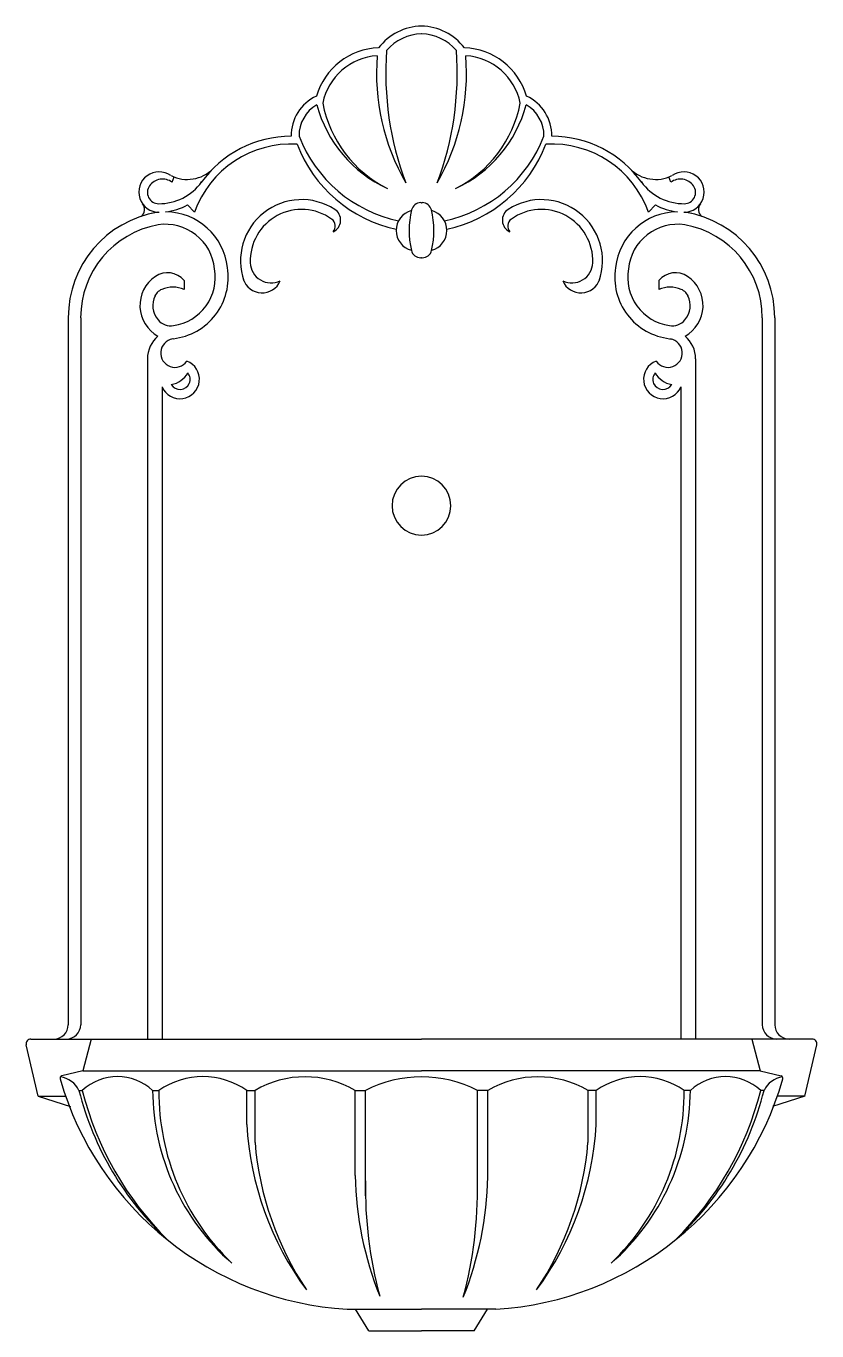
# Model space of a CAD drawing. Header units: millimetres. Extents: x -2913.154 to -2912.737, y 2965.088 to 2965.777.
import ezdxf

# ---------------------------------------------------------------- set-up
doc = ezdxf.new("R2010")
doc.units = ezdxf.units.MM
doc.header["$LTSCALE"] = 10
doc.layers.add('banheiro_louças', color=2, linetype='Continuous')

msp = doc.modelspace()

# ---------------------------------------------------------------- linework, layer by layer
at = {"layer": 'banheiro_louças'}
for p, q in [((-2913.07731, 2965.69457), (-2913.07624, 2965.69733)), ((-2912.814, 2965.69457), (-2912.81508, 2965.69733)), ((-2913.06555, 2965.67868), (-2913.06914, 2965.68261)), ((-2912.94566, 2965.68377), (-2912.94602, 2965.68377)), ((-2912.94566, 2965.68377), (-2912.94602, 2965.68377)), ((-2912.94566, 2965.68377), (-2912.94529, 2965.68377)), ((-2912.94566, 2965.68377), (-2912.94529, 2965.68377)), ((-2912.82577, 2965.67868), (-2912.82217, 2965.68261)), ((-2912.94566, 2965.65471), (-2912.94609, 2965.65471)), ((-2912.94566, 2965.65471), (-2912.94609, 2965.65471)), ((-2912.94566, 2965.65471), (-2912.94522, 2965.65471)), ((-2912.94566, 2965.65471), (-2912.94522, 2965.65471)), ((-2913.071, 2965.64275), (-2913.071, 2965.63796)), ((-2912.82031, 2965.64275), (-2912.82031, 2965.63796)), ((-2913.13216, 2965.62306), (-2913.13216, 2965.24985)), ((-2913.1256, 2965.62306), (-2913.1256, 2965.24985)), ((-2912.76571, 2965.62306), (-2912.76571, 2965.24985)), ((-2912.75915, 2965.62306), (-2912.75915, 2965.24985)), ((-2913.07666, 2965.61197), (-2913.0774, 2965.61179)), ((-2912.81466, 2965.61197), (-2912.81391, 2965.61179)), ((-2913.09036, 2965.60137), (-2913.09036, 2965.24228)), ((-2912.80095, 2965.60137), (-2912.80095, 2965.24228)), ((-2913.08261, 2965.58657), (-2913.08261, 2965.24228)), ((-2912.80871, 2965.58657), (-2912.80871, 2965.24228)), ((-2913.14806, 2965.21216), (-2913.15435, 2965.23919)), ((-2913.1519, 2965.24228), (-2912.94566, 2965.24228)), ((-2913.12005, 2965.24228), (-2913.12444, 2965.22558)), ((-2912.73942, 2965.24228), (-2912.94566, 2965.24228)), ((-2912.77126, 2965.24228), (-2912.76687, 2965.22558)), ((-2912.74325, 2965.21216), (-2912.73696, 2965.23919)), ((-2913.12444, 2965.22558), (-2913.13556, 2965.22277)), ((-2913.12444, 2965.22558), (-2912.94566, 2965.22558)), ((-2912.76687, 2965.22558), (-2912.94566, 2965.22558)), ((-2912.76687, 2965.22558), (-2912.75576, 2965.22277)), ((-2913.14806, 2965.21216), (-2913.13099, 2965.20659)), ((-2913.14806, 2965.21216), (-2913.13357, 2965.21216)), ((-2912.74325, 2965.21216), (-2912.76033, 2965.20659)), ((-2912.74325, 2965.21216), (-2912.75774, 2965.21216)), ((-2912.98492, 2965.09961), (-2912.94566, 2965.09961)), ((-2912.97346, 2965.08821), (-2912.98048, 2965.09961)), ((-2912.9064, 2965.09961), (-2912.94566, 2965.09961)), ((-2912.91785, 2965.08821), (-2912.91084, 2965.09961)), ((-2912.97346, 2965.08821), (-2912.94566, 2965.08821)), ((-2912.91785, 2965.08821), (-2912.94566, 2965.08821))]:
    msp.add_line(p, q, dxfattribs=at)
at = {"layer": 'banheiro_louças', "color": 1}
for p, q in [((-2913.12651, 2965.21514), (-2913.12475, 2965.21514)), ((-2913.08761, 2965.21514), (-2913.08428, 2965.21514)), ((-2913.0379, 2965.21514), (-2913.03356, 2965.21514)), ((-2913.0379, 2965.19725), (-2913.0379, 2965.21514)), ((-2913.03356, 2965.18763), (-2913.03356, 2965.21514)), ((-2912.98072, 2965.21514), (-2912.97522, 2965.21514)), ((-2912.98072, 2965.17023), (-2912.98072, 2965.21514)), ((-2912.97522, 2965.15949), (-2912.97522, 2965.21514)), ((-2912.9161, 2965.15888), (-2912.9161, 2965.21514)), ((-2912.91059, 2965.21514), (-2912.9161, 2965.21514)), ((-2912.91059, 2965.16962), (-2912.91059, 2965.21514)), ((-2912.85775, 2965.18763), (-2912.85775, 2965.21514)), ((-2912.85341, 2965.21514), (-2912.85775, 2965.21514)), ((-2912.85341, 2965.19725), (-2912.85341, 2965.21514)), ((-2912.80371, 2965.21514), (-2912.80704, 2965.21514)), ((-2912.7648, 2965.21514), (-2912.76657, 2965.21514))]:
    msp.add_line(p, q, dxfattribs=at)
at = {"layer": 'banheiro_louças'}
for centre, radius, start, end in [((-2912.94498, 2965.74751), 0.02948, 91.30976, 142.32963), ((-2912.94633, 2965.74751), 0.02948, 37.67037, 88.69024), ((-2912.94498, 2965.74751), 0.02534, 91.30976, 139.06949), ((-2912.94633, 2965.74751), 0.02534, 40.93051, 88.69024), ((-2912.96698, 2965.72997), 0.03558, 92.14786, 163.63784), ((-2912.79937, 2965.75234), 0.16517, 175.91349, 200.60153), ((-2913.09194, 2965.75234), 0.16517, 339.39847, 4.08651), ((-2912.92433, 2965.72997), 0.03558, 16.36216, 87.85214), ((-2912.96698, 2965.72997), 0.03144, 93.7198, 168.40754), ((-2912.85337, 2965.75201), 0.11603, 175.38476, 209.87012), ((-2913.03795, 2965.75201), 0.11603, 330.12988, 4.61524), ((-2912.92433, 2965.72997), 0.03144, 11.59246, 86.2802), ((-2912.99151, 2965.71915), 0.02295, 114.77465, 180.73997), ((-2912.99151, 2965.71915), 0.01881, 120.00558, 180.73997), ((-2912.93538, 2965.75287), 0.0678, 194.88974, 245.34302), ((-2912.93491, 2965.74846), 0.06404, 190.96124, 243.31631), ((-2912.9564, 2965.74846), 0.06404, 296.68369, 349.03876), ((-2912.95593, 2965.75287), 0.0678, 294.65698, 345.11026), ((-2912.89981, 2965.71915), 0.01881, 359.26003, 59.99442), ((-2912.89981, 2965.71915), 0.02295, 359.26003, 65.22535), ((-2913.01441, 2965.66042), 0.0543, 86.72327, 160.34943), ((-2913.01441, 2965.66042), 0.05844, 90.03206, 144.65933), ((-2912.94389, 2965.74029), 0.07214, 200.84049, 257.88123), ((-2912.94279, 2965.74499), 0.07238, 201.11721, 258.03519), ((-2912.94852, 2965.74499), 0.07238, 281.96481, 338.88279), ((-2912.94743, 2965.74029), 0.07214, 282.11877, 339.15951), ((-2912.8769, 2965.66042), 0.0543, 19.65057, 93.27673), ((-2912.8769, 2965.66042), 0.05844, 35.34067, 89.96794), ((-2913.06933, 2965.7151), 0.01906, 243.39378, 315.12489), ((-2912.82198, 2965.7151), 0.01906, 224.87511, 296.60622), ((-2913.08424, 2965.68936), 0.01068, 54.47596, 269.99985), ((-2913.08233, 2965.68767), 0.00853, 53.92828, 144.34483), ((-2913.08424, 2965.71102), 0.0278, 269.41834, 324.07107), ((-2912.80707, 2965.71102), 0.0278, 215.92893, 270.58166), ((-2912.80898, 2965.68767), 0.00853, 35.65517, 126.07172), ((-2912.80707, 2965.68936), 0.01068, 270.00015, 125.52404), ((-2913.08443, 2965.68917), 0.00595, 144.34483, 269.99972), ((-2912.80689, 2965.68917), 0.00595, 270.00028, 35.65517), ((-2913.09637, 2965.68019), 0.00454, 306.65115, 40.91824), ((-2913.08446, 2965.71047), 0.0318, 276.59373, 298.79864), ((-2913.00894, 2965.65308), 0.03229, 57.22401, 199.23143), ((-2913.00894, 2965.65308), 0.02714, 54.25687, 182.18331), ((-2912.99513, 2965.67453), 0.00678, 294.87545, 57.22402), ((-2912.90624, 2965.66909), 0.04598, 166.38453, 193.18778), ((-2912.94602, 2965.67873), 0.00505, 90, 166.38453), ((-2912.94529, 2965.67873), 0.00505, 13.61547, 90), ((-2912.98507, 2965.66909), 0.04598, 346.81222, 13.61547), ((-2912.89618, 2965.67453), 0.00678, 122.77598, 245.12455), ((-2912.88237, 2965.65308), 0.03229, 340.76857, 122.77599), ((-2912.88237, 2965.65308), 0.02714, 357.81669, 125.74313), ((-2912.80685, 2965.71047), 0.0318, 241.20136, 263.40627), ((-2912.79494, 2965.68019), 0.00454, 139.08176, 233.34885), ((-2913.07576, 2965.62306), 0.05641, 99.44001, 179.99999), ((-2913.08093, 2965.64585), 0.03304, 96.1983, 102.80331), ((-2913.08093, 2965.64585), 0.03304, 6.32729, 89.44803), ((-2912.99578, 2965.67138), 0.0046, 319.42806, 54.25687), ((-2912.94817, 2965.66911), 0.01088, 105.20974, 254.79026), ((-2912.94314, 2965.66911), 0.01088, 285.20974, 74.79026), ((-2912.89554, 2965.67138), 0.0046, 125.74313, 220.57194), ((-2912.81038, 2965.64585), 0.03304, 90.55197, 173.67271), ((-2912.81038, 2965.64585), 0.03304, 77.19669, 83.8017), ((-2912.81556, 2965.62306), 0.05641, 0.00001, 80.55999), ((-2913.07576, 2965.62306), 0.04985, 100.36106, 179.99999), ((-2913.08093, 2965.64619), 0.02618, 5.76213, 98.3178), ((-2912.81038, 2965.64619), 0.02618, 81.6822, 174.23787), ((-2912.81556, 2965.62306), 0.04985, 0.00001, 79.63894), ((-2912.94609, 2965.65975), 0.00505, 193.18778, 270), ((-2912.94522, 2965.65975), 0.00505, 270, 346.81222), ((-2913.07974, 2965.63529), 0.01149, 40.48913, 123.82811), ((-2913.08039, 2965.64444), 0.03269, 276.55721, 8.88377), ((-2913.08039, 2965.64444), 0.02587, 278.57653, 9.74816), ((-2913.02498, 2965.65247), 0.01109, 182.18331, 295.32787), ((-2912.86633, 2965.65247), 0.01109, 244.67213, 357.81669), ((-2912.81093, 2965.64444), 0.03269, 171.11623, 263.44279), ((-2912.81093, 2965.64444), 0.02587, 170.25184, 261.42347), ((-2912.81157, 2965.63529), 0.01149, 56.17189, 139.51087), ((-2913.07586, 2965.62949), 0.01848, 123.82811, 241.12083), ((-2913.07693, 2965.624), 0.01516, 66.99917, 112.60509), ((-2913.02981, 2965.64656), 0.01042, 197.35115, 336.74937), ((-2912.8615, 2965.64656), 0.01042, 203.25063, 342.64885), ((-2912.81439, 2965.624), 0.01516, 67.39491, 113.00083), ((-2912.81546, 2965.62949), 0.01848, 298.87917, 56.17189), ((-2913.07586, 2965.62949), 0.01166, 153.58939, 220.34993), ((-2913.08008, 2965.63158), 0.00695, 112.60508, 161.11451), ((-2912.81123, 2965.63158), 0.00695, 18.88549, 67.39492), ((-2912.81546, 2965.62949), 0.01166, 319.65007, 26.41061), ((-2913.07787, 2965.62777), 0.00902, 220.34993, 278.57652), ((-2912.81344, 2965.62777), 0.00902, 261.42348, 319.65007), ((-2913.0748, 2965.60137), 0.01556, 129.89532, 180), ((-2913.07578, 2965.60441), 0.00757, 100.04296, 325.30597), ((-2912.81554, 2965.60441), 0.00757, 214.69403, 79.95704), ((-2912.81651, 2965.60137), 0.01556, 0, 50.10468), ((-2913.07315, 2965.59051), 0.01024, 202.59257, 69.45232), ((-2912.81817, 2965.59051), 0.01024, 110.54768, 337.40743), ((-2913.07989, 2965.60005), 0.01246, 279.90493, 330.56605), ((-2913.07315, 2965.59051), 0.00535, 210.75794, 39.71304), ((-2912.81817, 2965.59051), 0.00535, 140.28696, 329.24206), ((-2912.81143, 2965.60005), 0.01246, 209.43395, 260.09507), ((-2912.94566, 2965.52381), 0.01554, 90, 270), ((-2912.94566, 2965.52381), 0.01554, 270, 90), ((-2913.13973, 2965.24985), 0.00757, 270, 0), ((-2913.13317, 2965.24985), 0.00757, 270, 0), ((-2912.75814, 2965.24985), 0.00757, 180, 270), ((-2912.75158, 2965.24985), 0.00757, 180, 270), ((-2913.1519, 2965.23976), 0.00252, 90, 193.10671), ((-2912.73942, 2965.23976), 0.00252, 346.89329, 90), ((-2913.13525, 2965.22155), 0.00126, 104.19148, 196.08707), ((-2912.97442, 2965.26793), 0.16864, 196.08707, 266.43114), ((-2912.91689, 2965.26793), 0.16864, 273.56886, 343.91293), ((-2912.75607, 2965.22155), 0.00126, 343.91293, 75.80852)]:
    msp.add_arc(centre, radius, start, end, dxfattribs=at)
at = {"layer": 'banheiro_louças', "color": 1}
for centre, radius, start, end in [((-2913.13831, 2965.20944), 0.0131, 25.77043, 80.77199), ((-2913.10618, 2965.19523), 0.02722, 46.98896, 133.01104), ((-2913.06109, 2965.18205), 0.0404, 54.97274, 125.02726), ((-2913.00714, 2965.17024), 0.0521, 59.52522, 120.47478), ((-2912.94566, 2965.15802), 0.06431, 62.63433, 117.36567), ((-2912.88417, 2965.17024), 0.0521, 59.5252, 120.4748), ((-2912.83023, 2965.18205), 0.0404, 54.97274, 125.02726), ((-2912.78514, 2965.19523), 0.02722, 46.98896, 133.01104), ((-2912.75301, 2965.20944), 0.0131, 99.22801, 154.22957), ((-2912.96972, 2965.25477), 0.16172, 194.18653, 227.2097), ((-2912.96083, 2965.25637), 0.16902, 194.11898, 225.36556), ((-2912.96498, 2965.21615), 0.12263, 180.4735, 228.72707), ((-2912.95929, 2965.21413), 0.12499, 179.53771, 226.15396), ((-2912.92633, 2965.21615), 0.12263, 311.27293, 359.5265), ((-2912.93202, 2965.21413), 0.12499, 313.84604, 0.46229), ((-2912.92159, 2965.25477), 0.16172, 312.7903, 345.81347), ((-2912.93048, 2965.25637), 0.16902, 314.63444, 345.88102), ((-2912.87622, 2965.20619), 0.16193, 183.16658, 216.48487), ((-2913.01509, 2965.20619), 0.16193, 323.51513, 356.83342), ((-2912.86936, 2965.20138), 0.16477, 184.78813, 213.7214), ((-2913.02195, 2965.20138), 0.16477, 326.2786, 355.21187), ((-2912.79978, 2965.1741), 0.18098, 181.22574, 201.90047), ((-2912.75752, 2965.16346), 0.21774, 178.95626, 195.13731), ((-2913.09153, 2965.17349), 0.18098, 338.09953, 358.77426), ((-2913.1338, 2965.16285), 0.21774, 344.86269, 1.04374)]:
    msp.add_arc(centre, radius, start, end, dxfattribs=at)

doc.saveas('drawing.dxf')
